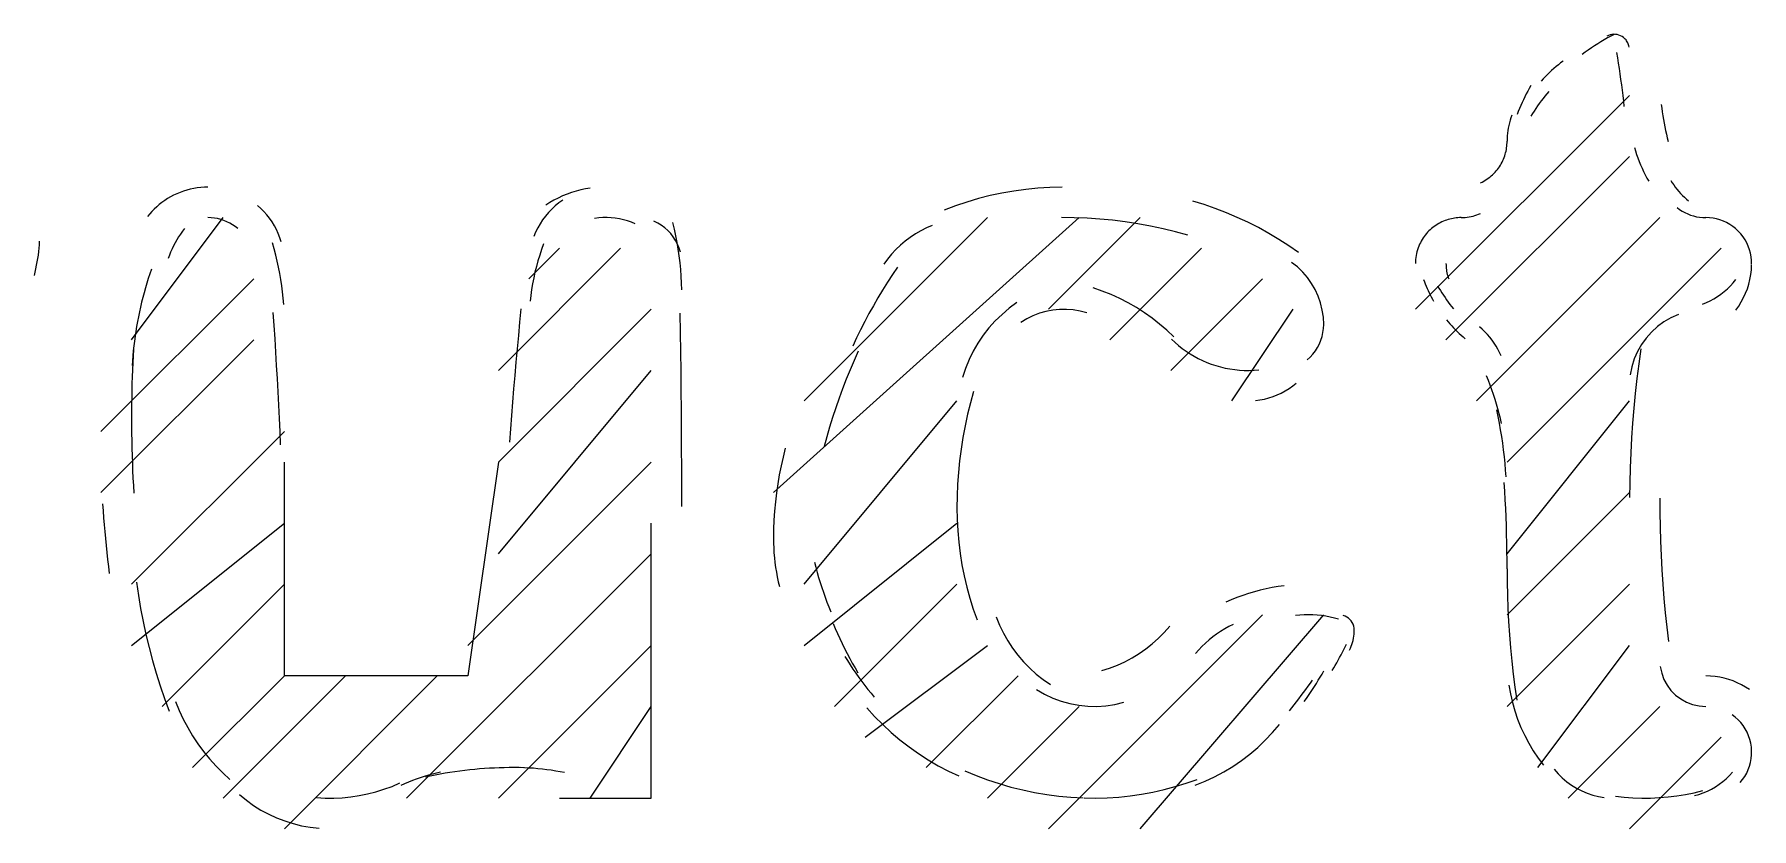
# Model space of a CAD drawing. Header units: millimetres. Extents: x 43 to 1147, y -811 to -31.
# Drawn here: x 781.46 to 788.2, y -794.32 to -791.2 of the extents above; entities that cross this region are included whole.
import ezdxf

# ---------------------------------------------------------------- set-up
doc = ezdxf.new("R2010")
doc.units = ezdxf.units.MM
doc.layers.add('EDITED_LINES', color=4, linetype='Continuous')

msp = doc.modelspace()

# ---------------------------------------------------------------- linework, layer by layer
at = {"layer": 'EDITED_LINES'}
for p, q in [((787.5957, -791.2373), (787.5833, -791.2453)), ((787.6083, -791.2295), (787.5957, -791.2373)), ((787.621, -791.2218), (787.6083, -791.2295)), ((787.6338, -791.2144), (787.621, -791.2218)), ((787.6382, -791.2041), (787.6317, -791.2071)), ((787.6467, -791.2071), (787.6338, -791.2144)), ((787.6448, -791.2019), (787.6382, -791.2041)), ((787.6517, -791.2006), (787.6448, -791.2019)), ((787.6597, -791.2001), (787.6467, -791.2071)), ((787.6585, -791.2), (787.6517, -791.2006)), ((787.6654, -791.2003), (787.6585, -791.2)), ((787.6722, -791.2013), (787.6654, -791.2003)), ((787.6789, -791.2031), (787.6722, -791.2013)), ((787.6853, -791.2056), (787.6789, -791.2031)), ((787.6915, -791.2089), (787.6853, -791.2056)), ((787.6973, -791.213), (787.6915, -791.2089)), ((787.7007, -791.2159), (787.6973, -791.213)), ((787.7038, -791.219), (787.7007, -791.2159)), ((787.7067, -791.2223), (787.7038, -791.219)), ((787.7093, -791.2258), (787.7067, -791.2223)), ((787.7117, -791.2295), (787.7093, -791.2258)), ((787.7137, -791.2333), (787.7117, -791.2295)), ((787.7155, -791.2373), (787.7137, -791.2333)), ((787.717, -791.2414), (787.7155, -791.2373)), ((787.5466, -791.2703), (787.5346, -791.279)), ((787.5587, -791.2618), (787.5466, -791.2703)), ((787.5709, -791.2534), (787.5587, -791.2618)), ((787.5833, -791.2453), (787.5709, -791.2534)), ((787.6742, -791.2923), (787.6707, -791.2712)), ((787.6775, -791.3134), (787.6742, -791.2923)), ((787.7182, -791.2457), (787.717, -791.2414)), ((787.7191, -791.25), (787.7182, -791.2457)), ((787.3898, -791.3667), (787.3818, -791.3752)), ((787.3979, -791.3584), (787.3898, -791.3667)), ((787.4062, -791.3502), (787.3979, -791.3584)), ((787.4147, -791.3423), (787.4062, -791.3502)), ((787.4233, -791.3345), (787.4147, -791.3423)), ((787.4321, -791.3269), (787.4233, -791.3345)), ((787.4411, -791.3196), (787.4321, -791.3269)), ((787.4502, -791.3124), (787.4411, -791.3196)), ((787.4595, -791.3054), (787.4502, -791.3124)), ((787.6808, -791.3346), (787.6775, -791.3134)), ((787.6839, -791.3558), (787.6808, -791.3346)), ((787.6869, -791.377), (787.6839, -791.3558)), ((787.315, -791.4344), (787.3093, -791.4456)), ((787.3209, -791.4234), (787.315, -791.4344)), ((787.327, -791.4124), (787.3209, -791.4234)), ((787.3333, -791.4016), (787.327, -791.4124)), ((787.3818, -791.3752), (787.3741, -791.3839)), ((787.396, -791.4338), (787.3884, -791.443)), ((787.4039, -791.4247), (787.396, -791.4338)), ((787.6898, -791.3982), (787.6869, -791.377)), ((787.6925, -791.4195), (787.6898, -791.3982)), ((787.6951, -791.4407), (787.6925, -791.4195)), ((786.88, -792.28), (787.72, -791.44)), ((787.284, -791.503), (787.2796, -791.5148)), ((787.2886, -791.4913), (787.284, -791.503)), ((787.2935, -791.4797), (787.2886, -791.4913)), ((787.2985, -791.4683), (787.2935, -791.4797)), ((787.3038, -791.4569), (787.2985, -791.4683)), ((787.3093, -791.4456), (787.3038, -791.4569)), ((787.346, -791.5012), (787.3396, -791.5113)), ((787.3526, -791.4912), (787.346, -791.5012)), ((787.3594, -791.4813), (787.3526, -791.4912)), ((787.3664, -791.4715), (787.3594, -791.4813)), ((787.3735, -791.4619), (787.3664, -791.4715)), ((787.3809, -791.4524), (787.3735, -791.4619)), ((787.3884, -791.443), (787.3809, -791.4524)), ((787.6976, -791.462), (787.6951, -791.4407)), ((787.6999, -791.4833), (787.6976, -791.462)), ((787.8451, -791.4757), (787.8468, -791.4904)), ((787.8468, -791.4904), (787.8487, -791.505)), ((787.8487, -791.505), (787.8509, -791.5196)), ((787.2445, -791.568), (787.2429, -791.5783)), ((787.2465, -791.5578), (787.2445, -791.568)), ((787.2489, -791.5476), (787.2465, -791.5578)), ((787.2516, -791.5375), (787.2489, -791.5476)), ((787.2546, -791.5275), (787.2516, -791.5375)), ((787.258, -791.5176), (787.2546, -791.5275)), ((787.3396, -791.5113), (787.3333, -791.5215)), ((787.8509, -791.5196), (787.8533, -791.5342)), ((787.8533, -791.5342), (787.8559, -791.5487)), ((787.8559, -791.5487), (787.8588, -791.5632)), ((787.8588, -791.5632), (787.8619, -791.5776)), ((787.2381, -791.6458), (787.2389, -791.6394)), ((787.2389, -791.6394), (787.2395, -791.633)), ((787.2395, -791.633), (787.2399, -791.6265)), ((787.2399, -791.6265), (787.24, -791.62)), ((787.2402, -791.6095), (787.24, -791.62)), ((787.2407, -791.5991), (787.2402, -791.6095)), ((787.2416, -791.5887), (787.2407, -791.5991)), ((787.2429, -791.5783), (787.2416, -791.5887)), ((787.8619, -791.5776), (787.8653, -791.592)), ((787.8653, -791.592), (787.8689, -791.6063)), ((787.8689, -791.6063), (787.8727, -791.6205)), ((787, -792.4), (787.72, -791.68)), ((787.2134, -791.7142), (787.2169, -791.7083)), ((787.2169, -791.7083), (787.2201, -791.7022)), ((787.2201, -791.7022), (787.2231, -791.6961)), ((787.2231, -791.6961), (787.2259, -791.6898)), ((787.2259, -791.6898), (787.2285, -791.6834)), ((787.2285, -791.6834), (787.2306, -791.6773)), ((787.2306, -791.6773), (787.2326, -791.6711)), ((787.2326, -791.6711), (787.2343, -791.6649)), ((787.2343, -791.6649), (787.2358, -791.6586)), ((787.2358, -791.6586), (787.2371, -791.6522)), ((787.2371, -791.6522), (787.2381, -791.6458)), ((787.7396, -791.6443), (787.7437, -791.6582)), ((787.7437, -791.6582), (787.7481, -791.672)), ((787.7481, -791.672), (787.7529, -791.6857)), ((787.7529, -791.6857), (787.7581, -791.6992)), ((787.7581, -791.6992), (787.7636, -791.7125)), ((787.1482, -791.7769), (787.1544, -791.7733)), ((787.1544, -791.7733), (787.1604, -791.7694)), ((787.1604, -791.7694), (787.1662, -791.7653)), ((787.1662, -791.7653), (787.1719, -791.761)), ((787.1719, -791.761), (787.1774, -791.7564)), ((787.1774, -791.7564), (787.1827, -791.7517)), ((787.1827, -791.7517), (787.1879, -791.7467)), ((787.1879, -791.7467), (787.1928, -791.7415)), ((787.1928, -791.7415), (787.1973, -791.7364)), ((787.1973, -791.7364), (787.2017, -791.731)), ((787.2017, -791.731), (787.2058, -791.7256)), ((787.2058, -791.7256), (787.2097, -791.7199)), ((787.2097, -791.7199), (787.2134, -791.7142)), ((787.7636, -791.7125), (787.7695, -791.7257)), ((787.7695, -791.7257), (787.7757, -791.7388)), ((787.7757, -791.7388), (787.7822, -791.7517)), ((787.7822, -791.7517), (787.7891, -791.7644)), ((787.7891, -791.7644), (787.7964, -791.7769)), ((787.8824, -791.7738), (787.888, -791.7829)), ((781.993, -791.8384), (781.9815, -791.8452)), ((782.0048, -791.8322), (781.993, -791.8384)), ((782.0175, -791.8261), (782.0048, -791.8322)), ((782.0304, -791.8207), (782.0175, -791.8261)), ((782.0436, -791.8159), (782.0304, -791.8207)), ((782.0569, -791.8117), (782.0436, -791.8159)), ((782.0705, -791.8082), (782.0569, -791.8117)), ((782.0841, -791.8052), (782.0705, -791.8082)), ((782.098, -791.8029), (782.0841, -791.8052)), ((782.1119, -791.8013), (782.098, -791.8029)), ((782.1259, -791.8003), (782.1119, -791.8013)), ((782.14, -791.8), (782.1259, -791.8003)), ((783.5151, -791.8429), (783.4983, -791.8516)), ((783.5322, -791.835), (783.5151, -791.8429)), ((783.5497, -791.8278), (783.5322, -791.835)), ((783.5674, -791.8215), (783.5497, -791.8278)), ((783.5854, -791.8159), (783.5674, -791.8215)), ((783.6037, -791.8112), (783.5854, -791.8159)), ((783.6222, -791.8072), (783.6037, -791.8112)), ((783.6409, -791.8041), (783.6222, -791.8072)), ((785.2106, -791.8337), (785.1647, -791.8454)), ((785.257, -791.8236), (785.2106, -791.8337)), ((785.3036, -791.8154), (785.257, -791.8236)), ((785.3506, -791.8089), (785.3036, -791.8154)), ((785.3979, -791.8041), (785.3506, -791.8089)), ((785.4453, -791.8012), (785.3979, -791.8041)), ((785.4929, -791.8), (785.4453, -791.8012)), ((787.1354, -791.7834), (787.1419, -791.7803)), ((787.1419, -791.7803), (787.1482, -791.7769)), ((787.888, -791.7829), (787.894, -791.7918)), ((787.894, -791.7918), (787.9003, -791.8004)), ((787.9003, -791.8004), (787.9068, -791.8088)), ((787.9068, -791.8088), (787.9137, -791.817)), ((787.9137, -791.817), (787.9208, -791.8249)), ((787.9208, -791.8249), (787.9282, -791.8326)), ((787.9282, -791.8326), (787.9359, -791.8399)), ((787.9359, -791.8399), (787.9439, -791.8471)), ((781.9114, -791.9057), (781.903, -791.916)), ((781.9202, -791.8957), (781.9114, -791.9057)), ((781.9295, -791.8862), (781.9202, -791.8957)), ((781.9391, -791.8771), (781.9295, -791.8862)), ((781.9492, -791.8684), (781.9391, -791.8771)), ((781.9596, -791.8602), (781.9492, -791.8684)), ((781.9704, -791.8525), (781.9596, -791.8602)), ((781.9815, -791.8452), (781.9704, -791.8525)), ((782.3477, -791.8835), (782.3348, -791.8718)), ((782.3599, -791.8959), (782.3477, -791.8835)), ((782.3713, -791.909), (782.3599, -791.8959)), ((782.382, -791.9227), (782.3713, -791.909)), ((783.4767, -791.8996), (783.4648, -791.9138)), ((783.4819, -791.861), (783.4659, -791.8712)), ((783.4895, -791.8862), (783.4767, -791.8996)), ((783.4983, -791.8516), (783.4819, -791.861)), ((783.5032, -791.8736), (783.4895, -791.8862)), ((783.5176, -791.8618), (783.5032, -791.8736)), ((783.5328, -791.8509), (783.5176, -791.8618)), ((785.0741, -791.8741), (785.0297, -791.8911)), ((785.1191, -791.8589), (785.0741, -791.8741)), ((785.1647, -791.8454), (785.1191, -791.8589)), ((786.0507, -791.8689), (786.0063, -791.8552)), ((786.0945, -791.8841), (786.0507, -791.8689)), ((786.1378, -791.9008), (786.0945, -791.8841)), ((786.1804, -791.9189), (786.1378, -791.9008)), ((787.1136, -791.9118), (787.121, -791.9094)), ((787.121, -791.9094), (787.1283, -791.9066)), ((787.1283, -791.9066), (787.1354, -791.9034)), ((787.9072, -791.8803), (787.917, -791.8877)), ((787.917, -791.8877), (787.9273, -791.8943)), ((787.9273, -791.8943), (787.9379, -791.9002)), ((787.9379, -791.9002), (787.9489, -791.9054)), ((787.9439, -791.8471), (787.9521, -791.8539)), ((787.9489, -791.9054), (787.9602, -791.9098)), ((787.9602, -791.9098), (787.9718, -791.9134)), ((781.84, -792.4), (782.2, -791.92)), ((782.0401, -791.9733), (782.0323, -791.9844)), ((782.0482, -791.9625), (782.0401, -791.9733)), ((782.1528, -791.9204), (782.14, -791.92)), ((782.1654, -791.9218), (782.1528, -791.9204)), ((782.1779, -791.924), (782.1654, -791.9218)), ((782.1902, -791.9271), (782.1779, -791.924)), ((782.2022, -791.9311), (782.1902, -791.9271)), ((782.214, -791.9359), (782.2022, -791.9311)), ((782.2253, -791.9415), (782.214, -791.9359)), ((782.2363, -791.9479), (782.2253, -791.9415)), ((782.2468, -791.9551), (782.2363, -791.9479)), ((782.2568, -791.9631), (782.2468, -791.9551)), ((782.3918, -791.9369), (782.382, -791.9227)), ((782.4008, -791.9517), (782.3918, -791.9369)), ((782.4089, -791.967), (782.4008, -791.9517)), ((782.4161, -791.9828), (782.4089, -791.967)), ((783.4263, -791.9771), (783.4192, -791.9944)), ((783.4345, -791.9604), (783.4263, -791.9771)), ((783.4436, -791.9442), (783.4345, -791.9604)), ((783.4537, -791.9287), (783.4436, -791.9442)), ((783.4648, -791.9138), (783.4537, -791.9287)), ((783.6741, -791.9211), (783.6578, -791.923)), ((783.6904, -791.9201), (783.6741, -791.9211)), ((783.7067, -791.9201), (783.6904, -791.9201)), ((783.7229, -791.9209), (783.7067, -791.9201)), ((783.7391, -791.9225), (783.7229, -791.9209)), ((783.7551, -791.9251), (783.7391, -791.9225)), ((783.771, -791.9285), (783.7551, -791.9251)), ((783.7867, -791.9328), (783.771, -791.9285)), ((783.8022, -791.9379), (783.7867, -791.9328)), ((783.8174, -791.9439), (783.8022, -791.9379)), ((783.9056, -791.9416), (783.8905, -791.9343)), ((783.9198, -791.9502), (783.9056, -791.9416)), ((783.9331, -791.96), (783.9198, -791.9502)), ((783.9455, -791.9709), (783.9331, -791.96)), ((783.9567, -791.9828), (783.9455, -791.9709)), ((783.9712, -791.9657), (783.965, -791.9397)), ((783.9769, -791.9917), (783.9712, -791.9657)), ((784.36, -793), (785.56, -791.92)), ((784.48, -792.64), (785.2, -791.92)), ((784.9384, -791.9715), (784.9171, -791.984)), ((784.9604, -791.9603), (784.9384, -791.9715)), ((784.9832, -791.9504), (784.9604, -791.9603)), ((785.44, -792.28), (785.8, -791.92)), ((785.5406, -791.9204), (785.4902, -791.92)), ((785.5909, -791.9223), (785.5406, -791.9204)), ((785.6411, -791.9257), (785.5909, -791.9223)), ((785.6912, -791.9305), (785.6411, -791.9257)), ((785.7411, -791.9368), (785.6912, -791.9305)), ((785.7908, -791.9444), (785.7411, -791.9368)), ((785.8403, -791.9536), (785.7908, -791.9444)), ((785.8895, -791.9641), (785.8403, -791.9536)), ((785.9384, -791.9761), (785.8895, -791.9641)), ((785.987, -791.9895), (785.9384, -791.9761)), ((786.2224, -791.9384), (786.1804, -791.9189)), ((786.2638, -791.9594), (786.2224, -791.9384)), ((786.3044, -791.9817), (786.2638, -791.9594)), ((786.9281, -791.9775), (786.9233, -791.9828)), ((786.9331, -791.9724), (786.9281, -791.9775)), ((786.9382, -791.9674), (786.9331, -791.9724)), ((786.9434, -791.9629), (786.9382, -791.9674)), ((786.9487, -791.9585), (786.9434, -791.9629)), ((786.9542, -791.9544), (786.9487, -791.9585)), ((786.9598, -791.9505), (786.9542, -791.9544)), ((786.9656, -791.9468), (786.9598, -791.9505)), ((786.9715, -791.9433), (786.9656, -791.9468)), ((786.9775, -791.94), (786.9715, -791.9433)), ((786.9836, -791.937), (786.9775, -791.94)), ((786.9899, -791.9342), (786.9836, -791.937)), ((786.9963, -791.9316), (786.9899, -791.9342)), ((787.0024, -791.9294), (786.9963, -791.9316)), ((787.0086, -791.9275), (787.0024, -791.9294)), ((787.0149, -791.9257), (787.0086, -791.9275)), ((787.0212, -791.9242), (787.0149, -791.9257)), ((787.0276, -791.9229), (787.0212, -791.9242)), ((787.034, -791.9219), (787.0276, -791.9229)), ((787.0405, -791.921), (787.034, -791.9219)), ((787.047, -791.9205), (787.0405, -791.921)), ((787.0535, -791.9201), (787.047, -791.9205)), ((787.06, -791.92), (787.0535, -791.9201)), ((787.06, -791.92), (787.0678, -791.9198)), ((787.0678, -791.9198), (787.0756, -791.9193)), ((787.0756, -791.9193), (787.0833, -791.9185)), ((787.0833, -791.9185), (787.091, -791.9173)), ((787.091, -791.9173), (787.0986, -791.9158)), ((787.0986, -791.9158), (787.1062, -791.914)), ((787.1062, -791.914), (787.1136, -791.9118)), ((787.12, -792.64), (787.84, -791.92)), ((787.9718, -791.9134), (787.9836, -791.9163)), ((787.9836, -791.9163), (787.9956, -791.9183)), ((787.9956, -791.9183), (788.0077, -791.9196)), ((788.0077, -791.9196), (788.02, -791.92)), ((788.0342, -791.9205), (788.02, -791.92)), ((788.0483, -791.9222), (788.0342, -791.9205)), ((788.0621, -791.925), (788.0483, -791.9222)), ((788.0756, -791.9288), (788.0621, -791.925)), ((788.0888, -791.9337), (788.0756, -791.9288)), ((788.1015, -791.9395), (788.0888, -791.9337)), ((788.1138, -791.9464), (788.1015, -791.9395)), ((788.1255, -791.9542), (788.1138, -791.9464)), ((788.1367, -791.9629), (788.1255, -791.9542)), ((788.1472, -791.9726), (788.1367, -791.9629)), ((788.1571, -791.9834), (788.1472, -791.9727)), ((781.4759, -792.0533), (781.4773, -792.0398)), ((781.4773, -792.0398), (781.4784, -792.0262)), ((781.4784, -792.0262), (781.4792, -792.0126)), ((781.9991, -792.0431), (781.9936, -792.0554)), ((782.005, -792.0309), (781.9991, -792.0431)), ((782.0112, -792.0189), (782.005, -792.0309)), ((782.0179, -792.0072), (782.0112, -792.0189)), ((782.0249, -791.9957), (782.0179, -792.0072)), ((782.0323, -791.9844), (782.0249, -791.9957)), ((782.4006, -792.043), (782.3939, -792.0193)), ((782.4067, -792.0668), (782.4006, -792.043)), ((782.4225, -791.999), (782.4161, -791.9828)), ((782.4279, -792.0156), (782.4225, -791.999)), ((783.28, -792.52), (783.76, -792.04)), ((783.4, -792.16), (783.52, -792.04)), ((783.4496, -792.0452), (783.4423, -792.0672)), ((783.4575, -792.0234), (783.4496, -792.0452)), ((783.9668, -791.9958), (783.9567, -791.9828)), ((783.9757, -792.0096), (783.9668, -791.9958)), ((783.9833, -792.0243), (783.9757, -792.0096)), ((783.9819, -792.0179), (783.9769, -791.9917)), ((783.9864, -792.0442), (783.9819, -792.0179)), ((783.9896, -792.0397), (783.9833, -792.0243)), ((783.9902, -792.0706), (783.9864, -792.0442)), ((783.9945, -792.0557), (783.9896, -792.0397)), ((784.8404, -792.0456), (784.8237, -792.0637)), ((784.8582, -792.0285), (784.8404, -792.0456)), ((784.8769, -792.0126), (784.8582, -792.0285)), ((784.8966, -791.9977), (784.8769, -792.0126)), ((784.9171, -791.984), (784.8966, -791.9977)), ((785.68, -792.4), (786.04, -792.04)), ((786.3443, -792.0053), (786.3044, -791.9817)), ((786.3834, -792.0304), (786.3443, -792.0053)), ((786.4216, -792.0567), (786.3834, -792.0304)), ((786.8906, -792.0392), (786.8881, -792.0466)), ((786.8933, -792.032), (786.8906, -792.0392)), ((786.8964, -792.0248), (786.8933, -792.032)), ((786.8996, -792.0184), (786.8964, -792.0248)), ((786.9029, -792.0121), (786.8996, -792.0184)), ((786.9065, -792.0059), (786.9029, -792.0121)), ((786.9104, -791.9999), (786.9065, -792.0059)), ((786.9145, -791.994), (786.9104, -791.9999)), ((786.9188, -791.9884), (786.9145, -791.994)), ((786.9233, -791.9828), (786.9188, -791.9884)), ((787.24, -792.88), (788.08, -792.04)), ((788.166, -791.9948), (788.1571, -791.9834)), ((788.174, -792.0069), (788.166, -791.9948)), ((788.181, -792.0195), (788.174, -792.0069)), ((788.1869, -792.0326), (788.181, -792.0195)), ((788.1917, -792.0462), (788.1869, -792.0326)), ((788.1955, -792.0601), (788.1917, -792.0462)), ((781.4649, -792.1205), (781.4676, -792.1071)), ((781.4676, -792.1071), (781.4701, -792.0938)), ((781.4701, -792.0938), (781.4723, -792.0803)), ((781.4723, -792.0803), (781.4743, -792.0669)), ((781.4743, -792.0669), (781.4759, -792.0533)), ((781.9885, -792.0679), (781.9838, -792.0806)), ((781.9936, -792.0554), (781.9885, -792.0679)), ((782.4124, -792.0907), (782.4067, -792.0668)), ((782.4175, -792.1147), (782.4124, -792.0907)), ((783.4294, -792.1117), (783.4238, -792.1342)), ((783.4356, -792.0894), (783.4294, -792.1117)), ((783.4423, -792.0672), (783.4356, -792.0894)), ((783.9933, -792.0971), (783.9902, -792.0706)), ((783.9959, -792.1236), (783.9933, -792.0971)), ((784.8079, -792.0828), (784.7933, -792.1029)), ((784.8237, -792.0637), (784.8079, -792.0828)), ((786.4169, -792.1137), (786.3942, -792.0958)), ((786.4376, -792.1336), (786.4169, -792.1137)), ((786.8802, -792.0922), (786.88, -792.1)), ((786.8807, -792.0845), (786.8802, -792.0922)), ((786.8815, -792.0768), (786.8807, -792.0845)), ((786.8827, -792.0691), (786.8815, -792.0768)), ((786.8842, -792.0615), (786.8827, -792.0691)), ((786.886, -792.054), (786.8842, -792.0615)), ((786.8881, -792.0466), (786.886, -792.054)), ((787, -792.1), (787.0001, -792.1062)), ((787.0001, -792.1062), (787.0004, -792.1124)), ((787.0004, -792.1124), (787.001, -792.1186)), ((788.1981, -792.0743), (788.1955, -792.0601)), ((788.1996, -792.0888), (788.1981, -792.0743)), ((788.1989, -792.1248), (788.1999, -792.1057)), ((788.2, -792.1034), (788.1996, -792.0888)), ((781.4586, -792.147), (781.4619, -792.1338)), ((781.4619, -792.1338), (781.4649, -792.1205)), ((781.72, -792.76), (782.32, -792.16)), ((781.9, -792.1775), (781.8944, -792.1961)), ((781.9058, -792.1589), (781.9, -792.1775)), ((781.9118, -792.1405), (781.9058, -792.1589)), ((781.9182, -792.1221), (781.9118, -792.1405)), ((782.4221, -792.1388), (782.4175, -792.1147)), ((782.4262, -792.1631), (782.4221, -792.1388)), ((782.4297, -792.1874), (782.4262, -792.1631)), ((783.4144, -792.1795), (783.4106, -792.2024)), ((783.4188, -792.1568), (783.4144, -792.1795)), ((783.4238, -792.1342), (783.4188, -792.1568)), ((783.9979, -792.1502), (783.9959, -792.1236)), ((783.9992, -792.1769), (783.9979, -792.1502)), ((783.9999, -792.2036), (783.9992, -792.1769)), ((784.8074, -792.1739), (784.7885, -792.2043)), ((784.8268, -792.1439), (784.8074, -792.1739)), ((784.8467, -792.1143), (784.8268, -792.1439)), ((785.92, -792.52), (786.28, -792.16)), ((786.4562, -792.1551), (786.4376, -792.1336)), ((786.4726, -792.1782), (786.4562, -792.1551)), ((786.4867, -792.2027), (786.4726, -792.1782)), ((786.9119, -792.1629), (786.9152, -792.1717)), ((786.9152, -792.1717), (786.9186, -792.1805)), ((786.9186, -792.1805), (786.9221, -792.1892)), ((787.001, -792.1186), (787.0017, -792.1248)), ((787.0017, -792.1248), (787.0027, -792.1309)), ((787.0027, -792.1309), (787.0038, -792.137)), ((787.0038, -792.137), (787.0052, -792.1431)), ((787.0052, -792.1431), (787.0068, -792.1491)), ((787.0068, -792.1491), (787.0086, -792.155)), ((787.0086, -792.155), (787.0106, -792.1609)), ((788.1163, -792.1879), (788.1274, -792.1757)), ((788.1274, -792.1757), (788.1378, -792.1628)), ((788.1831, -792.1992), (788.1888, -792.1811)), ((788.1888, -792.1811), (788.1933, -792.1626)), ((788.1933, -792.1626), (788.1967, -792.1438)), ((788.1967, -792.1438), (788.1989, -792.1248)), ((781.8841, -792.2336), (781.8794, -792.2524)), ((781.8892, -792.2148), (781.8841, -792.2336)), ((781.8944, -792.1961), (781.8892, -792.2148)), ((782.4328, -792.2118), (782.4297, -792.1874)), ((782.4353, -792.2362), (782.4328, -792.2118)), ((782.4373, -792.2607), (782.4353, -792.2362)), ((783.4073, -792.2253), (783.4047, -792.2484)), ((783.4106, -792.2024), (783.4073, -792.2253)), ((784.7701, -792.2349), (784.7522, -792.2659)), ((784.7885, -792.2043), (784.7701, -792.2349)), ((785.6503, -792.2083), (785.6148, -792.1962)), ((785.6851, -792.2221), (785.6503, -792.2083)), ((785.7191, -792.2376), (785.6851, -792.2221)), ((785.7524, -792.2546), (785.7191, -792.2376)), ((786.4984, -792.2284), (786.4867, -792.2027)), ((786.5077, -792.2552), (786.4984, -792.2284)), ((786.9221, -792.1892), (786.9258, -792.1978)), ((786.9258, -792.1978), (786.9297, -792.2064)), ((786.9297, -792.2064), (786.9337, -792.2148)), ((786.9337, -792.2148), (786.9379, -792.2233)), ((786.9379, -792.2233), (786.9422, -792.2316)), ((786.9422, -792.2316), (786.9466, -792.2399)), ((786.9466, -792.2399), (786.9512, -792.2481)), ((786.967, -792.1877), (786.9726, -792.1971)), ((786.9726, -792.1971), (786.9783, -792.2065)), ((786.9783, -792.2065), (786.9841, -792.2158)), ((786.9841, -792.2158), (786.9901, -792.2249)), ((786.9901, -792.2249), (786.9962, -792.234)), ((786.9962, -792.234), (787.0025, -792.243)), ((787.0025, -792.243), (787.0089, -792.2519)), ((788.0227, -792.2537), (788.0376, -792.2466)), ((788.0376, -792.2466), (788.052, -792.2386)), ((788.052, -792.2386), (788.0659, -792.2299)), ((788.0659, -792.2299), (788.0793, -792.2205)), ((788.0793, -792.2205), (788.0922, -792.2103)), ((788.0922, -792.2103), (788.1045, -792.1994)), ((788.1045, -792.1994), (788.1163, -792.1879)), ((788.1592, -792.251), (788.1682, -792.2343)), ((788.1682, -792.2343), (788.1762, -792.217)), ((788.1762, -792.217), (788.1831, -792.1992)), ((781.8668, -792.3094), (781.8631, -792.3284)), ((781.8707, -792.2903), (781.8668, -792.3094)), ((781.8749, -792.2714), (781.8707, -792.2903)), ((781.8794, -792.2524), (781.8749, -792.2714)), ((782.4001, -792.3443), (782.3965, -792.2923)), ((783.28, -792.88), (783.88, -792.28)), ((783.3689, -792.2787), (783.3636, -792.3309)), ((783.9955, -792.3707), (783.9944, -792.2947)), ((784.7349, -792.2971), (784.7181, -792.3286)), ((784.7522, -792.2659), (784.7349, -792.2971)), ((785.2573, -792.2999), (785.2308, -792.3257)), ((785.2856, -792.276), (785.2573, -792.2999)), ((785.3157, -792.2539), (785.2856, -792.276)), ((785.3787, -792.3057), (785.3543, -792.3178)), ((785.4039, -792.2958), (785.3787, -792.3057)), ((785.4298, -792.2884), (785.4039, -792.2958)), ((785.4562, -792.2832), (785.4298, -792.2884)), ((785.483, -792.2805), (785.4562, -792.2832)), ((785.5099, -792.2802), (785.483, -792.2805)), ((785.5369, -792.2823), (785.5099, -792.2802)), ((785.5637, -792.2869), (785.5369, -792.2823)), ((785.5903, -792.2939), (785.5637, -792.2869)), ((785.7847, -792.2732), (785.7524, -792.2546)), ((785.8162, -792.2933), (785.7847, -792.2732)), ((785.8466, -792.3149), (785.8162, -792.2933)), ((785.876, -792.338), (785.8466, -792.3149)), ((786.16, -792.64), (786.4, -792.28)), ((786.5145, -792.2828), (786.5077, -792.2552)), ((786.5186, -792.3112), (786.5145, -792.2828)), ((786.52, -792.34), (786.5186, -792.3112)), ((787.0089, -792.2519), (787.0155, -792.2606)), ((787.0155, -792.2606), (787.0222, -792.2693)), ((787.0222, -792.2693), (787.0291, -792.2778)), ((787.8829, -792.3131), (787.8553, -792.3292)), ((787.9125, -792.2999), (787.8829, -792.3131)), ((788.0074, -792.2601), (788.0227, -792.2537)), ((788.1378, -792.2828), (788.149, -792.2672)), ((788.149, -792.2672), (788.1592, -792.251)), ((781.8566, -792.3666), (781.8537, -792.3857)), ((781.8597, -792.3475), (781.8566, -792.3666)), ((781.8631, -792.3284), (781.8597, -792.3475)), ((782.4035, -792.3963), (782.4001, -792.3443)), ((783.3585, -792.3831), (783.3536, -792.4353)), ((783.3636, -792.3309), (783.3585, -792.3831)), ((783.9964, -792.4467), (783.9955, -792.3707)), ((784.7019, -792.3605), (784.6861, -792.3926)), ((784.7181, -792.3286), (784.7019, -792.3605)), ((785.1834, -792.3822), (785.1628, -792.4127)), ((785.2061, -792.3532), (785.1834, -792.3822)), ((785.2308, -792.3257), (785.2061, -792.3532)), ((785.3543, -792.3178), (785.3309, -792.3322)), ((785.9043, -792.3625), (785.876, -792.338)), ((785.9315, -792.3884), (785.9043, -792.3625)), ((786.5137, -792.3869), (786.5172, -792.3716)), ((786.5172, -792.3716), (786.5193, -792.3559)), ((786.5193, -792.3559), (786.52, -792.34)), ((787.002, -792.3218), (787.0086, -792.3298)), ((787.0086, -792.3298), (787.0154, -792.3377)), ((787.0154, -792.3377), (787.0224, -792.3454)), ((787.0224, -792.3454), (787.0295, -792.353)), ((787.0295, -792.353), (787.0368, -792.3604)), ((787.0368, -792.3604), (787.0442, -792.3677)), ((787.0442, -792.3677), (787.0517, -792.3749)), ((787.0517, -792.3749), (787.0594, -792.3819)), ((787.0594, -792.3819), (787.0672, -792.3888)), ((787.1424, -792.3586), (787.1316, -792.3491)), ((787.1527, -792.3685), (787.1424, -792.3586)), ((787.1626, -792.3789), (787.1527, -792.3685)), ((787.1719, -792.3897), (787.1626, -792.3789)), ((787.8064, -792.3693), (787.7855, -792.3929)), ((787.8297, -792.348), (787.8064, -792.3693)), ((787.8553, -792.3292), (787.8297, -792.348)), ((781.72, -793), (782.32, -792.4)), ((781.8468, -792.4434), (781.845, -792.4627)), ((781.8475, -792.4366), (781.846, -792.4636)), ((781.8488, -792.4241), (781.8468, -792.4434)), ((781.8511, -792.4049), (781.8488, -792.4241)), ((781.8537, -792.3857), (781.8511, -792.4049)), ((782.4067, -792.4483), (782.4035, -792.3963)), ((782.4098, -792.5003), (782.4067, -792.4483)), ((783.3536, -792.4353), (783.3488, -792.4876)), ((783.9972, -792.5227), (783.9964, -792.4467)), ((784.6861, -792.3926), (784.671, -792.4249)), ((784.6928, -792.4449), (784.6765, -792.4813)), ((785.1442, -792.4446), (785.1279, -792.4778)), ((785.1628, -792.4127), (785.1442, -792.4446)), ((785.923, -792.397), (785.9364, -792.4098)), ((785.9364, -792.4098), (785.9504, -792.422)), ((785.9504, -792.422), (785.9648, -792.4336)), ((785.9648, -792.4336), (785.9798, -792.4445)), ((785.9798, -792.4445), (785.9952, -792.4548)), ((786.4778, -792.4558), (786.4873, -792.4434)), ((786.4873, -792.4434), (786.4958, -792.4302)), ((786.4958, -792.4302), (786.503, -792.4163)), ((786.503, -792.4163), (786.509, -792.4019)), ((786.509, -792.4019), (786.5137, -792.3869)), ((787.0672, -792.3888), (787.0751, -792.3955)), ((787.1807, -792.4009), (787.1719, -792.3897)), ((787.1889, -792.4126), (787.1807, -792.4009)), ((787.1966, -792.4246), (787.1889, -792.4126)), ((787.2037, -792.437), (787.1966, -792.4246)), ((787.2103, -792.4497), (787.2037, -792.437)), ((787.2162, -792.4628), (787.2103, -792.4497)), ((787.7516, -792.4459), (787.7389, -792.475)), ((787.7672, -792.4185), (787.7516, -792.4459)), ((787.7647, -792.4356), (787.7567, -792.4937)), ((787.7855, -792.3929), (787.7672, -792.4185)), ((781.8435, -792.482), (781.8422, -792.5013)), ((781.8436, -792.5177), (781.8426, -792.5447)), ((781.845, -792.4627), (781.8435, -792.482)), ((781.8447, -792.4907), (781.8436, -792.5177)), ((781.846, -792.4636), (781.8447, -792.4907)), ((782.4128, -792.5523), (782.4098, -792.5003)), ((783.3488, -792.4876), (783.3442, -792.5398)), ((784.6609, -792.5179), (784.6459, -792.5547)), ((784.6765, -792.4813), (784.6609, -792.5179)), ((785.1138, -792.5122), (785.102, -792.5475)), ((785.1279, -792.4778), (785.1138, -792.5122)), ((785.9952, -792.4548), (786.011, -792.4643)), ((786.011, -792.4643), (786.0273, -792.4732)), ((786.0273, -792.4732), (786.0439, -792.4813)), ((786.0439, -792.4813), (786.0609, -792.4887)), ((786.0609, -792.4887), (786.0783, -792.4954)), ((786.0783, -792.4954), (786.0964, -792.5014)), ((786.0964, -792.5014), (786.1147, -792.5066)), ((786.1147, -792.5066), (786.1332, -792.5109)), ((786.1332, -792.5109), (786.1518, -792.5144)), ((786.1518, -792.5144), (786.1706, -792.5171)), ((786.1706, -792.5171), (786.1895, -792.5189)), ((786.2464, -792.5192), (786.2654, -792.5175)), ((786.4553, -792.4782), (786.4671, -792.4675)), ((786.4671, -792.4675), (786.4778, -792.4558)), ((787.7294, -792.5055), (787.723, -792.5372)), ((787.7389, -792.475), (787.7294, -792.5055)), ((787.7567, -792.4937), (787.7495, -792.5519)), ((781.8418, -792.5718), (781.8411, -792.5988)), ((781.8426, -792.5447), (781.8418, -792.5718)), ((782.4156, -792.6044), (782.4128, -792.5523)), ((783.28, -793.24), (783.88, -792.52)), ((783.3442, -792.5398), (783.3397, -792.5921)), ((783.998, -792.5987), (783.9972, -792.5227)), ((784.6459, -792.5547), (784.6315, -792.5918)), ((786.1895, -792.5189), (786.2084, -792.5198)), ((786.2084, -792.5198), (786.2274, -792.5199)), ((786.2274, -792.5199), (786.2464, -792.5192)), ((786.3838, -792.5914), (786.3983, -792.5813)), ((786.3983, -792.5813), (786.4122, -792.5704)), ((787.1664, -792.5597), (787.1589, -792.5416)), ((787.1736, -792.5781), (787.1664, -792.5597)), ((787.1804, -792.5965), (787.1736, -792.5781)), ((787.7495, -792.5519), (787.7431, -792.6102)), ((781.8402, -792.653), (781.84, -792.68)), ((781.8406, -792.6259), (781.8402, -792.653)), ((781.8411, -792.5988), (781.8406, -792.6259)), ((782.4182, -792.6564), (782.4156, -792.6044)), ((783.3354, -792.6444), (783.3313, -792.6967)), ((783.3397, -792.5921), (783.3354, -792.6444)), ((783.9986, -792.6748), (783.998, -792.5987)), ((784.48, -793.36), (785.08, -792.64)), ((784.6177, -792.6291), (784.6046, -792.6667)), ((784.6315, -792.5918), (784.6177, -792.6291)), ((785.1335, -792.6473), (785.1223, -792.6923)), ((785.1459, -792.6025), (785.1335, -792.6473)), ((786.2524, -792.6382), (786.2699, -792.6358)), ((786.2699, -792.6358), (786.2872, -792.6324)), ((786.2872, -792.6324), (786.3043, -792.6279)), ((786.3043, -792.6279), (786.321, -792.6225)), ((786.321, -792.6225), (786.3373, -792.6161)), ((786.3373, -792.6161), (786.3533, -792.6088)), ((786.3533, -792.6088), (786.3688, -792.6005)), ((786.3688, -792.6005), (786.3838, -792.5914)), ((787.1868, -792.6151), (787.1804, -792.5965)), ((787.1929, -792.6337), (787.1868, -792.6151)), ((787.1986, -792.6525), (787.1929, -792.6337)), ((787.204, -792.6714), (787.1986, -792.6525)), ((787.24, -793.24), (787.72, -792.64)), ((787.7431, -792.6102), (787.7375, -792.6685)), ((781.84, -792.68), (781.84, -792.7071)), ((781.84, -792.7078), (781.8401, -792.7373)), ((782.4207, -792.7085), (782.4182, -792.6564)), ((782.423, -792.7606), (782.4207, -792.7085)), ((783.3313, -792.6967), (783.3273, -792.749)), ((783.9991, -792.7508), (783.9986, -792.6748)), ((784.5921, -792.7045), (784.5802, -792.7424)), ((784.6046, -792.6667), (784.5921, -792.7045)), ((785.1223, -792.6923), (785.1124, -792.7376)), ((787.205, -792.7009), (787.1996, -792.6747)), ((787.209, -792.6905), (787.204, -792.6714)), ((787.21, -792.7271), (787.205, -792.7009)), ((787.2136, -792.7096), (787.209, -792.6905)), ((787.2178, -792.7288), (787.2136, -792.7096)), ((787.7375, -792.6685), (787.7327, -792.7269)), ((781.84, -793.36), (782.44, -792.76)), ((781.8401, -792.7373), (781.8404, -792.7667)), ((781.8404, -792.7667), (781.8409, -792.7961)), ((782.4252, -792.8126), (782.423, -792.7606)), ((783.3273, -792.749), (783.3235, -792.8013)), ((783.9994, -792.8268), (783.9991, -792.7508)), ((784.569, -792.7806), (784.5585, -792.819)), ((784.5802, -792.7424), (784.569, -792.7806)), ((785.1039, -792.7831), (785.0966, -792.8289)), ((785.1124, -792.7376), (785.1039, -792.7831)), ((787.2145, -792.7533), (787.21, -792.7271)), ((787.2187, -792.7797), (787.2145, -792.7533)), ((787.2226, -792.806), (787.2187, -792.7797)), ((787.7286, -792.7854), (787.7253, -792.8439)), ((787.7327, -792.7269), (787.7286, -792.7854)), ((781.8409, -792.7961), (781.8415, -792.8256)), ((781.8415, -792.8256), (781.8424, -792.855)), ((781.8424, -792.855), (781.8433, -792.8844)), ((783.9997, -792.9028), (783.9994, -792.8268)), ((784.4062, -792.8256), (784.3975, -792.8604)), ((785.0966, -792.8289), (785.0906, -792.8749)), ((787.226, -792.8325), (787.2226, -792.806)), ((787.2291, -792.859), (787.226, -792.8325)), ((787.7253, -792.8439), (787.7228, -792.9025)), ((781.8433, -792.8844), (781.8445, -792.9138)), ((781.8445, -792.9138), (781.8458, -792.9432)), ((782.44, -793.72), (782.44, -792.88)), ((783.28, -792.88), (783.16, -793.72)), ((783.16, -793.6), (783.88, -792.88)), ((783.9999, -792.9788), (783.9997, -792.9028)), ((784.3896, -792.8954), (784.3827, -792.9305)), ((784.3975, -792.8604), (784.3896, -792.8954)), ((785.086, -792.921), (785.0827, -792.9672)), ((785.0906, -792.8749), (785.086, -792.921)), ((787.2318, -792.8855), (787.2291, -792.859)), ((787.2341, -792.9121), (787.2318, -792.8855)), ((787.236, -792.9387), (787.2341, -792.9121)), ((787.7228, -792.9025), (787.7211, -792.9611)), ((781.8458, -792.9432), (781.8473, -792.9726)), ((781.8473, -792.9726), (781.8489, -793.002)), ((783.9999, -793.0549), (783.9999, -792.9788)), ((784.3767, -792.9658), (784.3716, -793.0013)), ((784.3827, -792.9305), (784.3767, -792.9658)), ((785.0827, -792.9672), (785.0807, -793.0136)), ((787.231, -792.9939), (787.2289, -792.9599)), ((787.7211, -792.9611), (787.7202, -793.0197)), ((781.7266, -793.0438), (781.7284, -793.0712)), ((784.3674, -793.0369), (784.3642, -793.0725)), ((784.3716, -793.0013), (784.3674, -793.0369)), ((785.0807, -793.0136), (785.08, -793.06)), ((787.2329, -793.0279), (787.231, -792.9939)), ((787.2345, -793.0618), (787.2329, -793.0279)), ((787.24, -793.48), (787.72, -793)), ((787.8401, -793.0219), (787.84, -793.0783)), ((781.7284, -793.0712), (781.7303, -793.0987)), ((781.7303, -793.0987), (781.7324, -793.126)), ((781.84, -793.6), (782.44, -793.12)), ((783.88, -794.2), (783.88, -793.12)), ((784.3618, -793.1083), (784.3605, -793.1441)), ((784.3642, -793.0725), (784.3618, -793.1083)), ((784.48, -793.6), (785.08, -793.12)), ((785.08, -793.06), (785.0808, -793.105)), ((785.0808, -793.105), (785.0832, -793.1499)), ((787.236, -793.0958), (787.2345, -793.0618)), ((787.2372, -793.1299), (787.236, -793.0958)), ((787.84, -793.0783), (787.8407, -793.1347)), ((781.7324, -793.126), (781.7347, -793.1534)), ((781.7347, -793.1534), (781.7373, -793.1808)), ((781.7373, -793.1808), (781.74, -793.2081)), ((784.3599, -793.18), (784.3602, -793.199)), ((784.3605, -793.1441), (784.36, -793.18)), ((785.0832, -793.1499), (785.0872, -793.1946)), ((787.2382, -793.1639), (787.2372, -793.1299)), ((787.2389, -793.1979), (787.2382, -793.1639)), ((787.8407, -793.1347), (787.8421, -793.1911)), ((787.8421, -793.1911), (787.8442, -793.2475)), ((781.74, -793.2081), (781.7429, -793.2354)), ((781.7429, -793.2354), (781.746, -793.2627)), ((782.92, -794.2), (783.88, -793.24)), ((784.3602, -793.199), (784.3609, -793.2181)), ((784.3609, -793.2181), (784.362, -793.2371)), ((784.362, -793.2371), (784.3637, -793.256)), ((784.3637, -793.256), (784.3657, -793.2749)), ((785.0872, -793.1946), (785.0928, -793.2391)), ((785.0928, -793.2391), (785.0999, -793.2834)), ((787.2395, -793.2319), (787.2389, -793.1979)), ((787.2398, -793.266), (787.2395, -793.2319)), ((787.8442, -793.2475), (787.8472, -793.3038)), ((781.746, -793.2627), (781.7493, -793.29)), ((781.7493, -793.29), (781.7529, -793.3172)), ((784.3657, -793.2749), (784.3683, -793.2938)), ((784.3683, -793.2938), (784.3713, -793.3126)), ((784.3713, -793.3126), (784.3748, -793.3313)), ((784.5209, -793.2735), (784.526, -793.2934)), ((784.526, -793.2934), (784.5314, -793.3132)), ((784.5314, -793.3132), (784.5371, -793.3329)), ((785.0999, -793.2834), (785.1087, -793.3274)), ((787.2399, -793.3), (787.2398, -793.266)), ((787.24, -793.3), (787.2404, -793.3518)), ((787.8472, -793.3038), (787.8509, -793.36)), ((781.8593, -793.352), (781.8668, -793.4038)), ((781.96, -793.84), (782.44, -793.36)), ((784.3748, -793.3313), (784.3787, -793.35)), ((784.3787, -793.35), (784.3831, -793.3685)), ((784.5371, -793.3329), (784.5431, -793.3526)), ((784.5431, -793.3526), (784.5494, -793.3721)), ((784.5494, -793.3721), (784.5559, -793.3916)), ((784.5559, -793.3916), (784.5628, -793.4109)), ((784.6, -793.84), (785.08, -793.36)), ((785.1087, -793.3274), (785.119, -793.371)), ((785.119, -793.371), (785.1308, -793.4144)), ((786.2478, -793.3894), (786.2248, -793.3963)), ((786.271, -793.3832), (786.2478, -793.3894)), ((786.2943, -793.3778), (786.271, -793.3832)), ((786.3179, -793.3731), (786.2943, -793.3778)), ((786.3415, -793.3691), (786.3179, -793.3731)), ((786.3654, -793.3658), (786.3415, -793.3691)), ((787.24, -793.84), (787.72, -793.36)), ((787.2404, -793.3518), (787.2415, -793.4035)), ((787.8509, -793.36), (787.8553, -793.4162)), ((781.8668, -793.4038), (781.8755, -793.4555)), ((781.8755, -793.4555), (781.8854, -793.5068)), ((784.5628, -793.4109), (784.57, -793.4302)), ((784.57, -793.4302), (784.5774, -793.4493)), ((784.5774, -793.4493), (784.5851, -793.4683)), ((785.1308, -793.4144), (785.1442, -793.4572)), ((785.1442, -793.4572), (785.1592, -793.4997)), ((786.1573, -793.4211), (786.1353, -793.4308)), ((786.1796, -793.4121), (786.1573, -793.4211)), ((786.2021, -793.4039), (786.1796, -793.4121)), ((786.2248, -793.3963), (786.2021, -793.4039)), ((787.2415, -793.4035), (787.2434, -793.4552)), ((787.2434, -793.4552), (787.246, -793.5069)), ((787.8553, -793.4162), (787.8606, -793.4724)), ((781.8854, -793.5068), (781.8966, -793.558)), ((784.5943, -793.5143), (784.6027, -793.5342)), ((785.2339, -793.4884), (785.2472, -793.5207)), ((785.2472, -793.5207), (785.2624, -793.552)), ((785.44, -794.32), (786.28, -793.48)), ((785.8, -794.32), (786.52, -793.48)), ((785.894, -793.5492), (785.9155, -793.5248)), ((786.1482, -793.5264), (786.1316, -793.5354)), ((786.1652, -793.5181), (786.1482, -793.5264)), ((786.4261, -793.4814), (786.4091, -793.4832)), ((786.4433, -793.4804), (786.4261, -793.4814)), ((786.4604, -793.48), (786.4433, -793.4804)), ((786.4775, -793.4804), (786.4604, -793.48)), ((786.4946, -793.4815), (786.4775, -793.4804)), ((786.5116, -793.4832), (786.4946, -793.4815)), ((786.5286, -793.4857), (786.5116, -793.4832)), ((786.5454, -793.4888), (786.5286, -793.4857)), ((786.5621, -793.4927), (786.5454, -793.4888)), ((786.5787, -793.4972), (786.5621, -793.4927)), ((786.6043, -793.4851), (786.5969, -793.4824)), ((786.6112, -793.4887), (786.6043, -793.4851)), ((786.6175, -793.4931), (786.6112, -793.4887)), ((786.6231, -793.4983), (786.6175, -793.4931)), ((786.628, -793.504), (786.6231, -793.4983)), ((786.6322, -793.5104), (786.628, -793.504)), ((786.6355, -793.5172), (786.6322, -793.5104)), ((786.6379, -793.5245), (786.6355, -793.5172)), ((786.6394, -793.5321), (786.6379, -793.5245)), ((787.246, -793.5069), (787.2494, -793.5585)), ((787.8606, -793.4724), (787.8666, -793.5285)), ((787.8666, -793.5285), (787.8734, -793.5845)), ((781.8966, -793.558), (781.9089, -793.6088)), ((784.6027, -793.5342), (784.6114, -793.554)), ((784.6114, -793.554), (784.6204, -793.5737)), ((784.6204, -793.5737), (784.6297, -793.5932)), ((784.6297, -793.5932), (784.6393, -793.6126)), ((785.2624, -793.552), (785.2796, -793.5822)), ((785.2796, -793.5822), (785.2986, -793.6111)), ((785.8217, -793.6137), (785.8471, -793.5937)), ((785.8471, -793.5937), (785.8712, -793.5722)), ((785.8712, -793.5722), (785.894, -793.5492)), ((786.0558, -793.5908), (786.0422, -793.6039)), ((786.0699, -793.5784), (786.0558, -793.5908)), ((786.0846, -793.5666), (786.0699, -793.5784)), ((786.0997, -793.5555), (786.0846, -793.5666)), ((786.1154, -793.5451), (786.0997, -793.5555)), ((786.1316, -793.5354), (786.1154, -793.5451)), ((786.6042, -793.6057), (786.6094, -793.5951)), ((786.6283, -793.6036), (786.631, -793.596)), ((786.631, -793.596), (786.6334, -793.5882)), ((786.6334, -793.5882), (786.6354, -793.5803)), ((786.6354, -793.5803), (786.637, -793.5724)), ((786.637, -793.5724), (786.6383, -793.5643)), ((786.6383, -793.5643), (786.6392, -793.5563)), ((786.6392, -793.5563), (786.6398, -793.5481)), ((786.64, -793.54), (786.6394, -793.5321)), ((786.6398, -793.5481), (786.64, -793.54)), ((787.2494, -793.5585), (787.2536, -793.6101)), ((781.9089, -793.6088), (781.9224, -793.6593)), ((781.9224, -793.6593), (781.9371, -793.7095)), ((783.28, -794.2), (783.88, -793.6)), ((784.6393, -793.6126), (784.6491, -793.6319)), ((784.6405, -793.6432), (784.6508, -793.6601)), ((784.6491, -793.6319), (784.6592, -793.651)), ((784.6508, -793.6601), (784.6613, -793.6768)), ((784.6592, -793.651), (784.6696, -793.67)), ((784.72, -793.96), (785.2, -793.6)), ((785.2986, -793.6111), (785.3194, -793.6387)), ((785.3194, -793.6387), (785.342, -793.6649)), ((785.7099, -793.6775), (785.7393, -793.6641)), ((785.7393, -793.6641), (785.7678, -793.6489)), ((785.7678, -793.6489), (785.7953, -793.6321)), ((785.7953, -793.6321), (785.8217, -793.6137)), ((786.0292, -793.6176), (786.0168, -793.6318)), ((786.0422, -793.6039), (786.0292, -793.6176)), ((786.5713, -793.6683), (786.577, -793.658)), ((786.577, -793.658), (786.5826, -793.6476)), ((786.5826, -793.6476), (786.5881, -793.6372)), ((786.5881, -793.6372), (786.5936, -793.6267)), ((786.5936, -793.6267), (786.5989, -793.6162)), ((786.5989, -793.6162), (786.6042, -793.6057)), ((786.6219, -793.6186), (786.6253, -793.6112)), ((786.6253, -793.6112), (786.6283, -793.6036)), ((787.2536, -793.6101), (787.2585, -793.6616)), ((787.2585, -793.6616), (787.2641, -793.7131)), ((787.36, -794.08), (787.72, -793.6)), ((781.9371, -793.7095), (781.953, -793.7594)), ((782.08, -794.08), (782.44, -793.72)), ((782.2, -794.2), (782.68, -793.72)), ((782.8, -793.72), (782.44, -793.72)), ((782.44, -794.32), (783.04, -793.72)), ((783.16, -793.72), (782.8, -793.72)), ((784.6613, -793.6768), (784.6721, -793.6933)), ((784.6696, -793.67), (784.6802, -793.6888)), ((784.6721, -793.6933), (784.6832, -793.7097)), ((784.6802, -793.6888), (784.6912, -793.7075)), ((784.6832, -793.7097), (784.6946, -793.7258)), ((784.6946, -793.7258), (784.7063, -793.7417)), ((784.96, -794.08), (785.32, -793.72)), ((785.342, -793.6649), (785.3661, -793.6896)), ((785.3661, -793.6896), (785.3919, -793.7128)), ((785.3919, -793.7128), (785.4192, -793.7344)), ((785.6487, -793.6991), (785.6797, -793.6892)), ((785.6797, -793.6892), (785.7099, -793.6775)), ((786.4987, -793.7371), (786.5061, -793.725)), ((786.5061, -793.725), (786.5135, -793.7128)), ((786.5135, -793.7128), (786.5208, -793.7005)), ((786.5538, -793.699), (786.5597, -793.6888)), ((786.5597, -793.6888), (786.5655, -793.6786)), ((786.5655, -793.6786), (786.5713, -793.6683)), ((787.2641, -793.7131), (787.2705, -793.7645)), ((787.8414, -793.6828), (787.8468, -793.709)), ((787.8468, -793.709), (787.8557, -793.7336)), ((788.0383, -793.7206), (788.02, -793.72)), ((788.0565, -793.7223), (788.0383, -793.7206)), ((788.0745, -793.725), (788.0565, -793.7223)), ((788.0923, -793.7289), (788.0745, -793.725)), ((788.1098, -793.7338), (788.0923, -793.7289)), ((781.953, -793.7594), (781.9701, -793.8089)), ((784.7063, -793.7417), (784.7183, -793.7574)), ((784.7183, -793.7574), (784.7305, -793.773)), ((784.7305, -793.773), (784.743, -793.7883)), ((784.743, -793.7883), (784.7557, -793.8033)), ((785.3929, -793.7733), (785.4241, -793.7915)), ((785.4192, -793.7344), (785.448, -793.7542)), ((785.4241, -793.7915), (785.4564, -793.8068)), ((786.4227, -793.8095), (786.4319, -793.7975)), ((786.4319, -793.7975), (786.441, -793.7853)), ((786.441, -793.7853), (786.45, -793.7732)), ((786.45, -793.7732), (786.4589, -793.7609)), ((786.4519, -793.8086), (786.4599, -793.7968)), ((786.4589, -793.7609), (786.4677, -793.7486)), ((786.4599, -793.7968), (786.4678, -793.785)), ((786.4677, -793.7486), (786.4765, -793.7362)), ((786.4678, -793.785), (786.4757, -793.7731)), ((786.4757, -793.7731), (786.4835, -793.7612)), ((786.4835, -793.7612), (786.4911, -793.7492)), ((786.4911, -793.7492), (786.4987, -793.7371)), ((787.247, -793.7561), (787.253, -793.7904)), ((787.253, -793.7904), (787.2607, -793.8242)), ((787.2705, -793.7645), (787.2777, -793.8157)), ((787.8557, -793.7336), (787.8679, -793.7564)), ((787.8679, -793.7564), (787.8831, -793.7769)), ((787.8831, -793.7769), (787.901, -793.7951)), ((787.901, -793.7951), (787.9213, -793.8105)), ((788.1269, -793.7397), (788.1098, -793.7338)), ((788.1437, -793.7467), (788.1269, -793.7397)), ((788.1601, -793.7548), (788.1437, -793.7467)), ((788.176, -793.7638), (788.1601, -793.7548)), ((788.1913, -793.7738), (788.176, -793.7638)), ((781.9701, -793.8089), (781.9883, -793.858)), ((782.0121, -793.8204), (782.0266, -793.8554)), ((782.0266, -793.8554), (782.0427, -793.8896)), ((783.64, -794.2), (783.88, -793.84)), ((784.7267, -793.8451), (784.7571, -793.8789)), ((785.2, -794.2), (785.56, -793.84)), ((785.4564, -793.8068), (785.4898, -793.8193)), ((785.4898, -793.8193), (785.524, -793.8289)), ((785.524, -793.8289), (785.5589, -793.8355)), ((785.5589, -793.8355), (785.5941, -793.8392)), ((785.5941, -793.8392), (785.6296, -793.8399)), ((785.6296, -793.8399), (785.6652, -793.8376)), ((785.6652, -793.8376), (785.7006, -793.8322)), ((785.7006, -793.8322), (785.7357, -793.8237)), ((786.3852, -793.8572), (786.3947, -793.8454)), ((786.3947, -793.8454), (786.4041, -793.8335)), ((786.4041, -793.8335), (786.4134, -793.8215)), ((786.4134, -793.8215), (786.4227, -793.8095)), ((786.4437, -793.8203), (786.4519, -793.8086)), ((787.2607, -793.8242), (787.2702, -793.8575)), ((787.2702, -793.8575), (787.2814, -793.8902)), ((787.48, -794.2), (787.84, -793.84)), ((787.9213, -793.8105), (787.9436, -793.823)), ((787.9436, -793.823), (787.9677, -793.8322)), ((787.9677, -793.8322), (787.9933, -793.838)), ((787.9933, -793.838), (788.02, -793.84)), ((782.0427, -793.8896), (782.0605, -793.9229)), ((782.0605, -793.9229), (782.0798, -793.9553)), ((784.7571, -793.8789), (784.7889, -793.9112)), ((784.7889, -793.9112), (784.8221, -793.9421)), ((786.3192, -793.9424), (786.3461, -793.9109)), ((787.2814, -793.8902), (787.2943, -793.9223)), ((787.2943, -793.9223), (787.3089, -793.9536)), ((788.1351, -793.8817), (788.1228, -793.8723)), ((788.1465, -793.892), (788.1351, -793.8817)), ((788.1569, -793.9032), (788.1465, -793.892)), ((788.1663, -793.9152), (788.1569, -793.9032)), ((788.1746, -793.9279), (788.1663, -793.9152)), ((788.1818, -793.9413), (788.1746, -793.9279)), ((782.0798, -793.9553), (782.1006, -793.9867)), ((782.1006, -793.9867), (782.1229, -794.017)), ((784.8221, -793.9421), (784.8566, -793.9714)), ((784.8566, -793.9714), (784.8923, -793.9992)), ((784.8923, -793.9992), (784.9292, -794.0253)), ((786.2295, -794.0272), (786.2609, -794.0006)), ((786.2609, -794.0006), (786.2908, -793.9723)), ((786.2908, -793.9723), (786.3192, -793.9424)), ((787.3089, -793.9536), (787.3251, -793.9842)), ((787.3251, -793.9842), (787.3429, -794.0139)), ((787.72, -794.32), (788.08, -793.96)), ((788.1879, -793.9552), (788.1818, -793.9413)), ((788.1928, -793.9697), (788.1879, -793.9552)), ((788.1965, -793.9846), (788.1928, -793.9697)), ((788.1989, -793.9999), (788.1965, -793.9846)), ((788.1999, -794.0151), (788.1989, -793.9999)), ((782.1229, -794.017), (782.1467, -794.0463)), ((782.1467, -794.0463), (782.1718, -794.0744)), ((784.9292, -794.0253), (784.9673, -794.0498)), ((784.9673, -794.0498), (785.0065, -794.0726)), ((786.1629, -794.0754), (786.1968, -794.0522)), ((786.1968, -794.0522), (786.2295, -794.0272)), ((787.3429, -794.0139), (787.3623, -794.0427)), ((787.3623, -794.0427), (787.3832, -794.0705)), ((788.1916, -794.0741), (788.1955, -794.0597)), ((788.1955, -794.0597), (788.1982, -794.045)), ((788.1982, -794.045), (788.1997, -794.0301)), ((788.1997, -794.0301), (788.1999, -794.0151)), ((782.1718, -794.0744), (782.1984, -794.1013)), ((782.1984, -794.1013), (782.2263, -794.127)), ((782.9424, -794.1311), (782.927, -794.1371)), ((782.9579, -794.1253), (782.9424, -794.1311)), ((782.9736, -794.1199), (782.9579, -794.1253)), ((782.9893, -794.1149), (782.9736, -794.1199)), ((783.0052, -794.1102), (782.9893, -794.1149)), ((783.013, -794.1134), (782.9938, -794.1174)), ((783.0211, -794.1058), (783.0052, -794.1102)), ((783.0322, -794.1095), (783.013, -794.1134)), ((783.0372, -794.1017), (783.0211, -794.1058)), ((783.0514, -794.1059), (783.0322, -794.1095)), ((783.0533, -794.098), (783.0372, -794.1017)), ((783.0707, -794.1025), (783.0514, -794.1059)), ((783.0901, -794.0994), (783.0707, -794.1025)), ((783.1094, -794.0965), (783.0901, -794.0994)), ((783.1288, -794.0938), (783.1094, -794.0965)), ((783.1482, -794.0914), (783.1288, -794.0938)), ((783.1677, -794.0892), (783.1482, -794.0914)), ((783.1872, -794.0872), (783.1677, -794.0892)), ((783.2065, -794.0855), (783.1872, -794.0872)), ((783.2258, -794.084), (783.2065, -794.0855)), ((783.2451, -794.0828), (783.2258, -794.084)), ((783.2644, -794.0818), (783.2451, -794.0828)), ((783.2838, -794.081), (783.2644, -794.0818)), ((783.3031, -794.0804), (783.2838, -794.081)), ((783.3224, -794.0801), (783.3031, -794.0804)), ((783.3418, -794.08), (783.3224, -794.0801)), ((783.3611, -794.0801), (783.3418, -794.08)), ((783.3805, -794.0805), (783.3611, -794.0801)), ((783.383, -794.0809), (783.3655, -794.0803)), ((783.4006, -794.0818), (783.383, -794.0809)), ((783.4181, -794.083), (783.4006, -794.0818)), ((783.4356, -794.0845), (783.4181, -794.083)), ((783.4531, -794.0863), (783.4356, -794.0845)), ((783.4706, -794.0884), (783.4531, -794.0863)), ((783.488, -794.0908), (783.4706, -794.0884)), ((783.5053, -794.0935), (783.488, -794.0908)), ((783.5226, -794.0965), (783.5053, -794.0935)), ((783.5399, -794.0998), (783.5226, -794.0965)), ((785.0065, -794.0726), (785.0467, -794.0937)), ((785.0467, -794.0937), (785.0878, -794.113)), ((785.1108, -794.0925), (785.1552, -794.1111)), ((785.1552, -794.1111), (785.2002, -794.128)), ((785.2002, -794.128), (785.2457, -794.1431)), ((785.9803, -794.1416), (786.023, -794.1264)), ((786.0157, -794.1496), (786.0541, -794.1339)), ((786.0541, -794.1339), (786.0914, -794.1163)), ((786.0914, -794.1163), (786.1277, -794.0968)), ((786.1277, -794.0968), (786.1629, -794.0754)), ((787.425, -794.0866), (787.4403, -794.1043)), ((787.4403, -794.1043), (787.4567, -794.1207)), ((787.4567, -794.1207), (787.4743, -794.1357)), ((787.4743, -794.1357), (787.4929, -794.1492)), ((788.0722, -794.1457), (788.0864, -794.1351)), ((788.0864, -794.1351), (788.1, -794.1236)), ((788.1, -794.1236), (788.1129, -794.1113)), ((788.1129, -794.1113), (788.1251, -794.0983)), ((788.1551, -794.139), (788.1646, -794.1272)), ((788.1646, -794.1272), (788.173, -794.1147)), ((788.173, -794.1147), (788.1804, -794.1017)), ((788.1804, -794.1017), (788.1866, -794.0881)), ((788.1866, -794.0881), (788.1916, -794.0741)), ((782.2644, -794.1864), (782.2912, -794.2084)), ((782.5663, -794.1978), (782.5999, -794.1997)), ((782.5999, -794.1997), (782.6336, -794.1999)), ((782.6336, -794.1999), (782.6671, -794.1983)), ((782.6671, -794.1983), (782.7005, -794.1951)), ((782.7005, -794.1951), (782.7336, -794.1901)), ((782.7336, -794.1901), (782.7665, -794.1835)), ((782.7665, -794.1835), (782.7989, -794.1753)), ((782.7989, -794.1753), (782.831, -794.1653)), ((782.831, -794.1653), (782.8626, -794.1538)), ((782.8626, -794.1538), (782.8936, -794.1406)), ((782.9117, -794.1435), (782.8966, -794.1502)), ((782.927, -794.1371), (782.9117, -794.1435)), ((783.52, -794.2), (783.88, -794.2)), ((783.88, -794.2), (783.88, -794.2)), ((785.2457, -794.1431), (785.2918, -794.1565)), ((785.2918, -794.1565), (785.3383, -794.1681)), ((785.3383, -794.1681), (785.3852, -794.1779)), ((785.3852, -794.1779), (785.4325, -794.186)), ((785.4325, -794.186), (785.4801, -794.1922)), ((785.4801, -794.1922), (785.5279, -794.1966)), ((785.5279, -794.1966), (785.5759, -794.1992)), ((785.5801, -794.1993), (785.6254, -794.2)), ((785.6254, -794.2), (785.6706, -794.1989)), ((785.6706, -794.1989), (785.7157, -794.196)), ((785.7157, -794.196), (785.7606, -794.1913)), ((785.7606, -794.1913), (785.8052, -794.1849)), ((785.8052, -794.1849), (785.8495, -794.1767)), ((785.8495, -794.1767), (785.8936, -794.1667)), ((785.8936, -794.1667), (785.9372, -794.155)), ((785.9372, -794.155), (785.9803, -794.1416)), ((787.4929, -794.1492), (787.5125, -794.1613)), ((787.5125, -794.1613), (787.533, -794.1718)), ((787.533, -794.1718), (787.5542, -794.1807)), ((787.5542, -794.1807), (787.5761, -794.1881)), ((787.5761, -794.1881), (787.5986, -794.1937)), ((787.5986, -794.1937), (787.6216, -794.1976)), ((787.665, -794.1926), (787.6994, -794.1964)), ((787.6994, -794.1964), (787.7339, -794.1988)), ((787.7339, -794.1988), (787.7684, -794.1999)), ((787.7684, -794.1999), (787.8029, -794.1997)), ((787.8029, -794.1997), (787.8374, -794.1982)), ((787.8374, -794.1982), (787.8718, -794.1953)), ((787.8718, -794.1953), (787.906, -794.1911)), ((787.906, -794.1911), (787.9401, -794.1856)), ((787.9401, -794.1856), (787.974, -794.1788)), ((787.974, -794.1788), (788.0077, -794.1707)), ((787.9759, -794.1902), (787.993, -794.1852)), ((787.993, -794.1852), (788.0098, -794.1792)), ((788.0098, -794.1792), (788.0262, -794.1722)), ((788.0262, -794.1722), (788.042, -794.1643)), ((788.042, -794.1643), (788.0574, -794.1554)), ((788.0574, -794.1554), (788.0722, -794.1457)), ((782.2912, -794.2084), (782.3192, -794.2285)), ((782.3192, -794.2285), (782.3483, -794.2467)), ((782.3483, -794.2467), (782.3785, -794.263)), ((782.3785, -794.263), (782.4096, -794.2774)), ((782.4096, -794.2774), (782.4416, -794.2897)), ((782.4416, -794.2897), (782.4743, -794.3)), ((782.4743, -794.3), (782.5077, -794.3082)), ((782.5077, -794.3082), (782.5416, -794.3143)), ((782.5416, -794.3143), (782.576, -794.3182))]:
    msp.add_line(p, q, dxfattribs=at)

doc.saveas('drawing.dxf')
